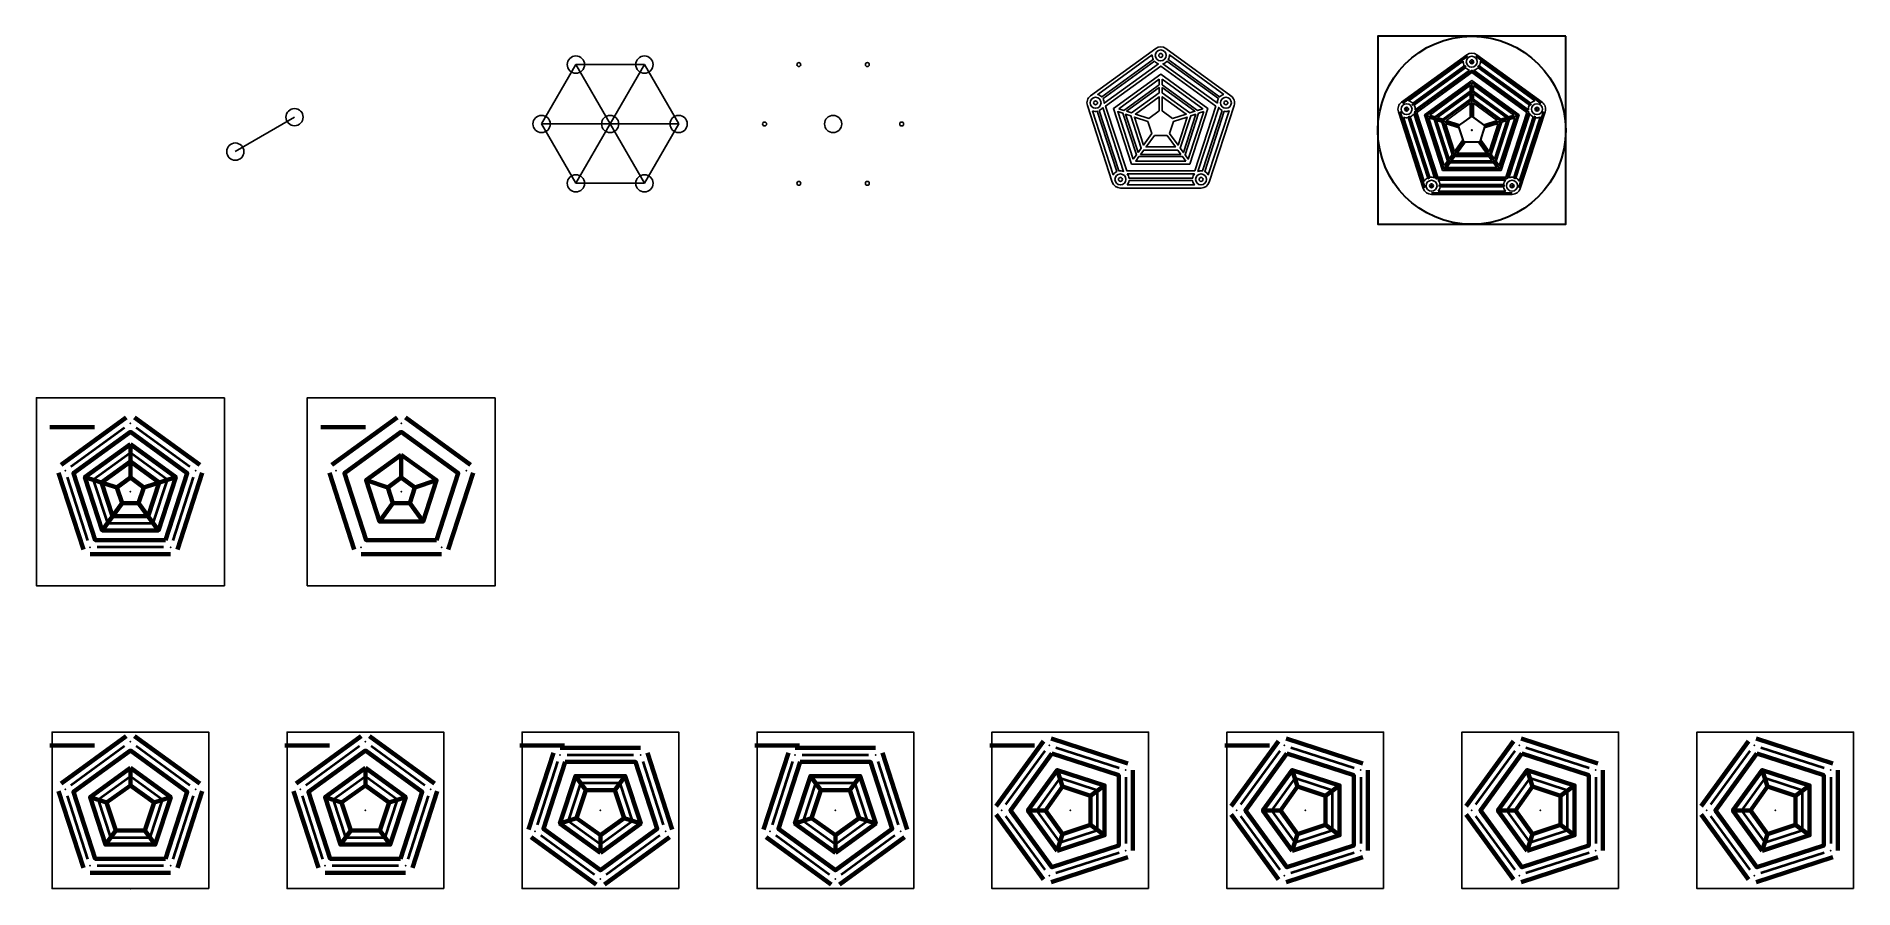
# Model space of a CAD drawing. Header units: millimetres. Extents: x 1000 to 24200, y 1200 to 12083.
import ezdxf

# ---------------------------------------------------------------- set-up
doc = ezdxf.new("R2010")
doc.units = ezdxf.units.MM
doc.layers.add('1', color=7, linetype='Continuous', true_color=0xffffff)
for name, color, linetype, lineweight, true_color in [('28', 7, 'Continuous', 40, 0xffffff), ('3', 1, 'Continuous', 30, 0xff0000), ('40', 7, 'Continuous', 80, 0xffffff)]:
    doc.layers.add(name, color=color, linetype=linetype, lineweight=lineweight, true_color=true_color)
doc.layers.add('background', color=7, linetype='Continuous', lineweight=200)

msp = doc.modelspace()

# ---------------------------------------------------------------- linework, layer by layer
for p, q in [((7888, 11722), (7450, 10964)), ((8763, 11722), (7888, 11722)), ((8325, 10964), (7888, 11722)), ((8325, 10964), (8763, 11722)), ((9200, 10964), (8763, 11722)), ((4296, 11051), (3540, 10611)), ((8325, 10964), (7450, 10964)), ((7450, 10964), (7888, 10206)), ((7888, 10206), (8325, 10964)), ((8325, 10964), (8763, 10206)), ((8325, 10964), (9200, 10964)), ((8763, 10206), (9200, 10964)), ((7888, 10206), (8763, 10206))]:
    msp.add_line(p, q)
for points in [[(16291, 11200, 0.32492), (16251, 11323), (15419, 11928, 0.32492), (15290, 11928), (14457, 11323, 0.32492), (14418, 11200), (14735, 10222, 0.32492), (14840, 10146), (15869, 10146, 0.32492), (15973, 10222)], [(15245, 11846), (14550, 11341, -0.141472), (14602, 11310), (15258, 11786, -0.141472)], [(16159, 11341), (15464, 11846, -0.141472), (15451, 11786), (16106, 11310, -0.141472)], [(20262, 11119, 0.32492), (20222, 11242), (19390, 11847, 0.32492), (19260, 11847), (18428, 11242, 0.32492), (18388, 11119), (18706, 10141, 0.32492), (18811, 10065), (19839, 10065, 0.32492), (19944, 10141)], [(15327, 11732), (14632, 11228, 0.141472), (14619, 11287), (15274, 11764, 0.141472)], [(16077, 11228), (15382, 11732, 0.141472), (15434, 11764), (16090, 11287, 0.141472)], [(19215, 11765), (18520, 11260, -0.141472), (18573, 11229), (19228, 11705, -0.141472)], [(19297, 11651), (18603, 11146, 0.141472), (18589, 11206), (19245, 11682, 0.141472)], [(20047, 11146), (19352, 11651, 0.141472), (19405, 11682), (20061, 11206, 0.141472)], [(20130, 11260), (19435, 11765, -0.141472), (19421, 11705), (20077, 11229, -0.141472)], [(14615, 11175), (14880, 10358, 0.141472), (14820, 10364), (14569, 11135, 0.141472)], [(16139, 11135), (15889, 10364, 0.141472), (15828, 10358), (16094, 11175, 0.141472)], [(14482, 11132), (14747, 10315, -0.141472), (14793, 10356), (14543, 11126, -0.141472)], [(16166, 11126), (15916, 10356, -0.141472), (15961, 10315), (16227, 11132, -0.141472)], [(18452, 11051), (18718, 10234, -0.141472), (18764, 10274), (18513, 11045, -0.141472)], [(18586, 11094), (18851, 10277, 0.141472), (18790, 10283), (18540, 11054, 0.141472)], [(20110, 11054), (19860, 10283, 0.141472), (19799, 10277), (20064, 11094, 0.141472)], [(20137, 11045), (19886, 10274, -0.141472), (19932, 10234), (20197, 11051, -0.141472)], [(14925, 10326), (15784, 10326, 0.141472), (15760, 10270), (14949, 10270, 0.141472)], [(14925, 10186), (15784, 10186, -0.141472), (15760, 10242), (14949, 10242, -0.141472)], [(18895, 10245), (19754, 10245, 0.141472), (19730, 10189), (18920, 10189, 0.141472)], [(18895, 10105), (19754, 10105, -0.141472), (19730, 10161), (18920, 10161, -0.141472)]]:
    msp.add_lwpolyline(points, format="xyb", close=True)
for points in [[(16057, 11192), (15354, 11703), (14651, 11192), (14920, 10366), (15789, 10366)], [(20028, 11111), (19325, 11622), (18622, 11111), (18891, 10285), (19759, 10285)], [(15727, 10451), (15957, 11160), (15354, 11598), (14751, 11160), (14982, 10451)], [(14818, 11159), (15334, 11534), (15334, 11465), (14884, 11138)], [(14917, 11127), (15334, 11430), (15334, 11361), (14983, 11106)], [(15374, 11534), (15890, 11159), (15824, 11138), (15374, 11465)], [(15374, 11430), (15791, 11127), (15726, 11106), (15374, 11361)], [(19698, 10370), (19928, 11079), (19325, 11517), (18722, 11079), (18952, 10370)], [(18789, 11078), (19305, 11453), (19305, 11384), (18855, 11057)], [(19345, 11453), (19861, 11078), (19795, 11057), (19345, 11384)], [(15334, 11130), (15334, 11311), (15030, 11090), (15202, 11034)], [(15506, 11034), (15679, 11090), (15374, 11311), (15374, 11130)], [(18888, 11046), (19305, 11349), (19305, 11280), (18954, 11024)], [(19305, 11049), (19305, 11230), (19001, 11009), (19173, 10953)], [(19345, 11349), (19762, 11046), (19696, 11024), (19345, 11280)], [(19477, 10953), (19649, 11009), (19345, 11230), (19345, 11049)], [(15003, 10515), (14806, 11121), (14872, 11100), (15044, 10571)], [(15064, 10599), (14905, 11089), (14971, 11068), (15105, 10655)], [(15190, 10996), (15018, 11052), (15134, 10695), (15240, 10841)], [(15468, 10841), (15575, 10695), (15691, 11052), (15519, 10996)], [(15804, 11089), (15645, 10599), (15604, 10655), (15738, 11068)], [(15903, 11121), (15706, 10515), (15665, 10571), (15837, 11100)], [(18974, 10433), (18777, 11040), (18843, 11019), (19014, 10489)], [(19035, 10517), (18875, 11008), (18941, 10986), (19075, 10573)], [(19160, 10915), (18988, 10971), (19105, 10613), (19211, 10760)], [(19439, 10760), (19545, 10613), (19662, 10971), (19489, 10915)], [(19774, 11008), (19615, 10517), (19574, 10573), (19709, 10986)], [(19873, 11040), (19676, 10433), (19635, 10489), (19807, 11019)], [(15273, 10818), (15166, 10671), (15542, 10671), (15436, 10818)], [(19243, 10736), (19137, 10590), (19513, 10590), (19407, 10736)], [(15673, 10491), (15035, 10491), (15076, 10547), (15632, 10547)], [(15612, 10575), (15096, 10575), (15137, 10631), (15571, 10631)], [(19644, 10410), (19006, 10410), (19047, 10466), (19603, 10466)], [(19583, 10494), (19067, 10494), (19108, 10550), (19542, 10550)], [(3400, 7468), (1000, 7468), (1000, 5068), (3400, 5068)], [(6859, 7468), (4459, 7468), (4459, 5068), (6859, 5068)], [(3200, 1200), (3200, 3200), (1200, 3200), (1200, 1200)], [(6200, 1200), (6200, 3200), (4200, 3200), (4200, 1200)], [(9200, 1200), (9200, 3200), (7200, 3200), (7200, 1200)], [(9200, 1200), (9200, 3200), (7200, 3200), (7200, 1200)], [(12200, 1200), (12200, 3200), (10200, 3200), (10200, 1200)], [(15200, 1200), (15200, 3200), (13200, 3200), (13200, 1200)], [(18200, 1200), (18200, 3200), (16200, 3200), (16200, 1200)], [(21200, 1200), (21200, 3200), (19200, 3200), (19200, 1200)], [(24200, 1200), (24200, 3200), (22200, 3200), (22200, 1200)]]:
    msp.add_lwpolyline(points, close=True)
for centre, radius in [((15354, 11839), 70), ((15354, 11839), 25), ((7888, 11722), 110), ((8763, 11722), 110), ((10734, 11722), 25), ((11609, 11722), 25), ((19325, 11758), 70), ((19325, 11758), 25), ((4296, 11051), 110), ((14522, 11234), 70), ((14522, 11234), 25), ((16186, 11234), 70), ((16186, 11234), 25), ((18493, 11153), 70), ((18493, 11153), 25), ((20157, 11153), 70), ((20157, 11153), 25), ((7450, 10964), 110), ((8325, 10964), 110), ((9200, 10964), 110), ((10297, 10964), 25), ((11172, 10964), 110), ((12047, 10964), 25), ((3540, 10611), 110), ((7888, 10206), 110), ((8763, 10206), 110), ((10734, 10206), 25), ((11609, 10206), 25), ((14840, 10256), 70), ((14840, 10256), 25), ((15869, 10256), 70), ((15869, 10256), 25), ((18811, 10175), 70), ((19839, 10175), 70), ((18811, 10175), 25), ((19839, 10175), 25)]:
    msp.add_circle(centre, radius)
at = {"color": 7, "true_color": 0xffffff}
for p in [(2200, 6268), (5659, 6268), (8200, 2200), (14200, 2200), (20200, 2200), (2200, 1200)]:
    msp.add_point(p, dxfattribs=at)
at = {"color": 18, "true_color": 0x000000}
for p in [(5200, 2200), (11200, 2200), (17200, 2200)]:
    msp.add_point(p, dxfattribs=at)
at = {"color": 254, "true_color": 0xcad0d9}
msp.add_point((23200, 2200), dxfattribs=at)
at = {"layer": '1', "color": 7, "true_color": 0xffffff}
for p in [(2200, 7143), (5659, 7143), (1368, 6538), (3032, 6538), (4827, 6538), (6491, 6538), (1686, 5560), (2714, 5560), (5145, 5560), (6174, 5560), (2200, 3075), (13930, 3032), (19930, 3032), (7686, 2908), (8714, 2908), (14908, 2714), (20908, 2714), (1368, 2470), (3032, 2470), (13325, 2200), (19325, 2200), (7368, 1930), (9032, 1930), (14908, 1686), (20908, 1686), (1686, 1492), (2714, 1492), (8200, 1325), (13930, 1368), (19930, 1368)]:
    msp.add_point(p, dxfattribs=at)
at = {"layer": '1', "color": 18, "true_color": 0x000000}
for p in [(5200, 3075), (16930, 3032), (10686, 2908), (11714, 2908), (17908, 2714), (4368, 2470), (6032, 2470), (16325, 2200), (10368, 1930), (12032, 1930), (17908, 1686), (4686, 1492), (5714, 1492), (11200, 1325), (16930, 1368)]:
    msp.add_point(p, dxfattribs=at)
at = {"layer": '1', "color": 254, "true_color": 0xcad0d9}
for p in [(22930, 3032), (23908, 2714), (22325, 2200), (23908, 1686), (22930, 1368)]:
    msp.add_point(p, dxfattribs=at)
at = {"layer": '28', "color": 7, "true_color": 0xffffff}
for p, q in [((1441, 6591), (2127, 7090)), ((2273, 7090), (2959, 6591)), ((1658, 5645), (1396, 6453)), ((3004, 6453), (2742, 5645)), ((2624, 5560), (1776, 5560)), ((1441, 2523), (2127, 3022)), ((2273, 3022), (2959, 2523)), ((7396, 2015), (7658, 2822)), ((7776, 2908), (8624, 2908)), ((8742, 2822), (9004, 2015)), ((13378, 2273), (13877, 2959)), ((14015, 3004), (14822, 2742)), ((19378, 2273), (19877, 2959)), ((20015, 3004), (20822, 2742)), ((14908, 2624), (14908, 1776)), ((20908, 2624), (20908, 1776)), ((1658, 1578), (1396, 2385)), ((3004, 2385), (2742, 1578)), ((13877, 1441), (13378, 2127)), ((19877, 1441), (19378, 2127)), ((8127, 1378), (7441, 1877)), ((8959, 1877), (8273, 1378)), ((14822, 1658), (14015, 1396)), ((20822, 1658), (20015, 1396)), ((2624, 1492), (1776, 1492))]:
    msp.add_line(p, q, dxfattribs=at)
at = {"layer": '28', "color": 18, "true_color": 0x000000}
for p, q in [((4441, 2523), (5127, 3022)), ((5273, 3022), (5959, 2523)), ((10396, 2015), (10658, 2822)), ((10776, 2908), (11624, 2908)), ((11742, 2822), (12004, 2015)), ((16378, 2273), (16877, 2959)), ((17015, 3004), (17822, 2742)), ((17908, 2624), (17908, 1776)), ((4658, 1578), (4396, 2385)), ((6004, 2385), (5742, 1578)), ((16877, 1441), (16378, 2127)), ((11127, 1378), (10441, 1877)), ((11959, 1877), (11273, 1378)), ((17822, 1658), (17015, 1396)), ((5624, 1492), (4776, 1492))]:
    msp.add_line(p, q, dxfattribs=at)
at = {"layer": '28', "color": 254, "true_color": 0xcad0d9}
for p, q in [((22378, 2273), (22877, 2959)), ((23015, 3004), (23822, 2742)), ((23908, 2624), (23908, 1776)), ((22877, 1441), (22378, 2127)), ((23822, 1658), (23015, 1396))]:
    msp.add_line(p, q, dxfattribs=at)
at = {"layer": '28', "color": 7, "true_color": 0xffffff}
for points in [[(1726, 6422), (1907, 5865), (2493, 5865), (2674, 6422), (2200, 6766)], [(1791, 2333), (1947, 1852), (2453, 1852), (2609, 2333), (2200, 2630)], [(14548, 1947), (14548, 2453), (14067, 2609), (13770, 2200), (14067, 1791)], [(20548, 1947), (20548, 2453), (20067, 2609), (19770, 2200), (20067, 1791)], [(8609, 2067), (8453, 2548), (7947, 2548), (7791, 2067), (8200, 1770)]]:
    msp.add_lwpolyline(points, close=True, dxfattribs=at)
at = {"layer": '28', "color": 18, "true_color": 0x000000}
for points in [[(4791, 2333), (4947, 1852), (5453, 1852), (5609, 2333), (5200, 2630)], [(17548, 1947), (17548, 2453), (17067, 2609), (16770, 2200), (17067, 1791)], [(11609, 2067), (11453, 2548), (10947, 2548), (10791, 2067), (11200, 1770)]]:
    msp.add_lwpolyline(points, close=True, dxfattribs=at)
at = {"layer": '28', "color": 254, "true_color": 0xcad0d9}
msp.add_lwpolyline([(23548, 1947), (23548, 2453), (23067, 2609), (22770, 2200), (23067, 1791)], close=True, dxfattribs=at)
at = {"layer": '3'}
for p, q in [((19272, 11831), (18440, 11226)), ((18566, 11206), (19252, 11705)), ((20210, 11226), (19378, 11831)), ((19398, 11705), (20084, 11206)), ((19325, 11064), (19325, 11492)), ((18407, 11125), (18725, 10147)), ((18783, 10260), (18521, 11068)), ((18746, 11071), (19153, 10939)), ((19497, 10939), (19904, 11071)), ((20129, 11068), (19867, 10260)), ((19925, 10147), (20243, 11125)), ((19219, 10736), (18967, 10390)), ((19431, 10736), (19683, 10390)), ((18811, 10085), (19839, 10085)), ((19749, 10175), (18901, 10175))]:
    msp.add_line(p, q, dxfattribs=at)
for points in [[(20525, 12083), (18125, 12083), (18125, 9683), (20525, 9683)], [(19774, 10265), (18876, 10265), (18599, 11119), (19325, 11647), (20051, 11119)], [(19325, 11492), (19904, 11071), (19683, 10390), (18967, 10390), (18746, 11071)], [(18851, 11037), (19032, 10480), (19618, 10480), (19799, 11037), (19325, 11381)], [(19552, 10570), (19098, 10570), (18957, 11002), (19325, 11270), (19693, 11002)], [(19219, 10736), (19431, 10736), (19497, 10939), (19325, 11064), (19153, 10939)]]:
    msp.add_lwpolyline(points, close=True, dxfattribs=at)
msp.add_circle((19325, 10883), 1200, dxfattribs=at)
for p in [(19325, 11758), (18493, 11153), (20157, 11153), (19325, 10883), (18811, 10175), (19839, 10175)]:
    msp.add_point(p, dxfattribs=at)
at = {"layer": '40', "color": 7, "true_color": 0xffffff}
for p, q in [((2147, 7216), (1315, 6611)), ((3085, 6611), (2253, 7216)), ((5606, 7216), (4774, 6611)), ((6544, 6611), (5712, 7216)), ((2200, 6449), (2200, 6877)), ((5659, 6449), (5659, 6740)), ((1282, 6510), (1600, 5532)), ((2800, 5532), (3118, 6510)), ((4741, 6510), (5059, 5532)), ((6259, 5532), (6577, 6510)), ((1621, 6456), (2028, 6324)), ((2372, 6324), (2779, 6456)), ((5210, 6414), (5487, 6324)), ((5831, 6324), (6109, 6414)), ((2094, 6121), (1842, 5775)), ((2306, 6121), (2558, 5775)), ((5553, 6121), (5382, 5886)), ((5766, 6121), (5937, 5886)), ((1686, 5470), (2714, 5470)), ((5145, 5470), (6174, 5470)), ((2147, 3148), (1315, 2543)), ((3085, 2543), (2253, 3148)), ((13857, 3085), (13252, 2253)), ((14936, 2800), (13957, 3118)), ((19857, 3085), (19252, 2253)), ((20936, 2800), (19957, 3118)), ((7600, 2936), (7282, 1957)), ((8714, 2998), (7686, 2998)), ((9118, 1957), (8800, 2936)), ((2200, 2519), (2200, 2741)), ((8013, 2458), (7882, 2638)), ((8387, 2458), (8518, 2638)), ((14101, 2503), (14033, 2715)), ((14998, 1686), (14998, 2714)), ((20101, 2503), (20033, 2715)), ((20998, 1686), (20998, 2714)), ((1282, 2443), (1600, 1464)), ((1685, 2367), (1897, 2299)), ((2503, 2299), (2715, 2367)), ((2800, 1464), (3118, 2443)), ((14458, 2387), (14638, 2518)), ((20458, 2387), (20638, 2518)), ((7897, 2101), (7685, 2033)), ((8715, 2033), (8503, 2101)), ((13252, 2147), (13857, 1315)), ((13881, 2200), (13659, 2200)), ((19252, 2147), (19857, 1315)), ((19881, 2200), (19659, 2200)), ((2013, 1942), (1882, 1762)), ((2387, 1942), (2518, 1762)), ((7315, 1857), (8147, 1252)), ((8200, 1881), (8200, 1659)), ((8253, 1252), (9085, 1857)), ((14101, 1897), (14033, 1685)), ((14638, 1882), (14458, 2013)), ((20101, 1897), (20033, 1685)), ((20638, 1882), (20458, 2013)), ((1686, 1402), (2714, 1402)), ((13957, 1282), (14936, 1600)), ((19957, 1282), (20936, 1600))]:
    msp.add_line(p, q, dxfattribs=at)
at = {"layer": '40', "color": 18, "true_color": 0x000000}
for p, q in [((5147, 3148), (4315, 2543)), ((6085, 2543), (5253, 3148)), ((16857, 3085), (16252, 2253)), ((17936, 2800), (16957, 3118)), ((10600, 2936), (10282, 1957)), ((11714, 2998), (10686, 2998)), ((12118, 1957), (11800, 2936)), ((5200, 2519), (5200, 2741)), ((11013, 2458), (10882, 2638)), ((11387, 2458), (11518, 2638)), ((17101, 2503), (17033, 2715)), ((17998, 1686), (17998, 2714)), ((4282, 2443), (4600, 1464)), ((4685, 2367), (4897, 2299)), ((5503, 2299), (5715, 2367)), ((5800, 1464), (6118, 2443)), ((17458, 2387), (17638, 2518)), ((10897, 2101), (10685, 2033)), ((11715, 2033), (11503, 2101)), ((16252, 2147), (16857, 1315)), ((16881, 2200), (16659, 2200)), ((5013, 1942), (4882, 1762)), ((5387, 1942), (5518, 1762)), ((10315, 1857), (11147, 1252)), ((11200, 1881), (11200, 1659)), ((11253, 1252), (12085, 1857)), ((17101, 1897), (17033, 1685)), ((17638, 1882), (17458, 2013)), ((4686, 1402), (5714, 1402)), ((16957, 1282), (17936, 1600))]:
    msp.add_line(p, q, dxfattribs=at)
at = {"layer": '40', "color": 254, "true_color": 0xcad0d9}
for p, q in [((22857, 3085), (22252, 2253)), ((23936, 2800), (22957, 3118)), ((23101, 2503), (23033, 2715)), ((23998, 1686), (23998, 2714)), ((23458, 2387), (23638, 2518)), ((22252, 2147), (22857, 1315)), ((22881, 2200), (22659, 2200)), ((23101, 1897), (23033, 1685)), ((23638, 1882), (23458, 2013)), ((22957, 1282), (23936, 1600))]:
    msp.add_line(p, q, dxfattribs=at)
at = {"layer": '40', "color": 7, "true_color": 0xffffff}
for points in [[(2649, 5650), (1751, 5650), (1474, 6504), (2200, 7032), (2926, 6504)], [(6108, 5650), (5210, 5650), (4933, 6504), (5659, 7032), (6386, 6504)], [(2200, 6877), (2779, 6456), (2558, 5775), (1842, 5775), (1621, 6456)], [(5659, 6740), (6109, 6414), (5937, 5886), (5382, 5886), (5210, 6414)], [(2427, 5955), (1973, 5955), (1832, 6387), (2200, 6655), (2568, 6387)], [(2094, 6121), (2306, 6121), (2372, 6324), (2200, 6449), (2028, 6324)], [(5553, 6121), (5766, 6121), (5831, 6324), (5659, 6449), (5487, 6324)], [(2649, 1582), (1751, 1582), (1474, 2436), (2200, 2964), (2926, 2436)], [(7751, 2818), (8649, 2818), (8926, 1964), (8200, 1436), (7474, 1964)], [(13964, 2926), (14818, 2649), (14818, 1751), (13964, 1474), (13436, 2200)], [(19964, 2926), (20818, 2649), (20818, 1751), (19964, 1474), (19436, 2200)], [(2200, 2741), (2715, 2367), (2518, 1762), (1882, 1762), (1685, 2367)], [(8200, 1659), (7685, 2033), (7882, 2638), (8518, 2638), (8715, 2033)], [(14033, 1685), (13659, 2200), (14033, 2715), (14638, 2518), (14638, 1882)], [(20033, 1685), (19659, 2200), (20033, 2715), (20638, 2518), (20638, 1882)], [(2387, 1942), (2013, 1942), (1897, 2299), (2200, 2519), (2503, 2299)], [(8013, 2458), (8387, 2458), (8503, 2101), (8200, 1881), (7897, 2101)], [(14101, 2503), (14458, 2387), (14458, 2013), (14101, 1897), (13881, 2200)], [(20101, 2503), (20458, 2387), (20458, 2013), (20101, 1897), (19881, 2200)]]:
    msp.add_lwpolyline(points, close=True, dxfattribs=at)
at = {"layer": '40', "color": 18, "true_color": 0x000000}
for points in [[(5649, 1582), (4751, 1582), (4474, 2436), (5200, 2964), (5926, 2436)], [(10751, 2818), (11649, 2818), (11926, 1964), (11200, 1436), (10474, 1964)], [(16964, 2926), (17818, 2649), (17818, 1751), (16964, 1474), (16436, 2200)], [(5200, 2741), (5715, 2367), (5518, 1762), (4882, 1762), (4685, 2367)], [(11200, 1659), (10685, 2033), (10882, 2638), (11518, 2638), (11715, 2033)], [(17033, 1685), (16659, 2200), (17033, 2715), (17638, 2518), (17638, 1882)], [(5387, 1942), (5013, 1942), (4897, 2299), (5200, 2519), (5503, 2299)], [(11013, 2458), (11387, 2458), (11503, 2101), (11200, 1881), (10897, 2101)], [(17101, 2503), (17458, 2387), (17458, 2013), (17101, 1897), (16881, 2200)]]:
    msp.add_lwpolyline(points, close=True, dxfattribs=at)
at = {"layer": '40', "color": 254, "true_color": 0xcad0d9}
for points in [[(22964, 2926), (23818, 2649), (23818, 1751), (22964, 1474), (22436, 2200)], [(23033, 1685), (22659, 2200), (23033, 2715), (23638, 2518), (23638, 1882)], [(23101, 2503), (23458, 2387), (23458, 2013), (23101, 1897), (22881, 2200)]]:
    msp.add_lwpolyline(points, close=True, dxfattribs=at)
at = {"layer": 'background', "color": 250, "true_color": 0x242424}
for p, q in [((1744, 7094), (1172, 7094)), ((5203, 7094), (4632, 7094)), ((1744, 3026), (1172, 3026)), ((7744, 3026), (7172, 3026)), ((13744, 3026), (13172, 3026))]:
    msp.add_line(p, q, dxfattribs=at)
at = {"layer": 'background', "color": 7, "true_color": 0xffffff}
for p, q in [((4744, 3026), (4172, 3026)), ((10744, 3026), (10172, 3026)), ((16744, 3026), (16172, 3026))]:
    msp.add_line(p, q, dxfattribs=at)

doc.saveas('drawing.dxf')
